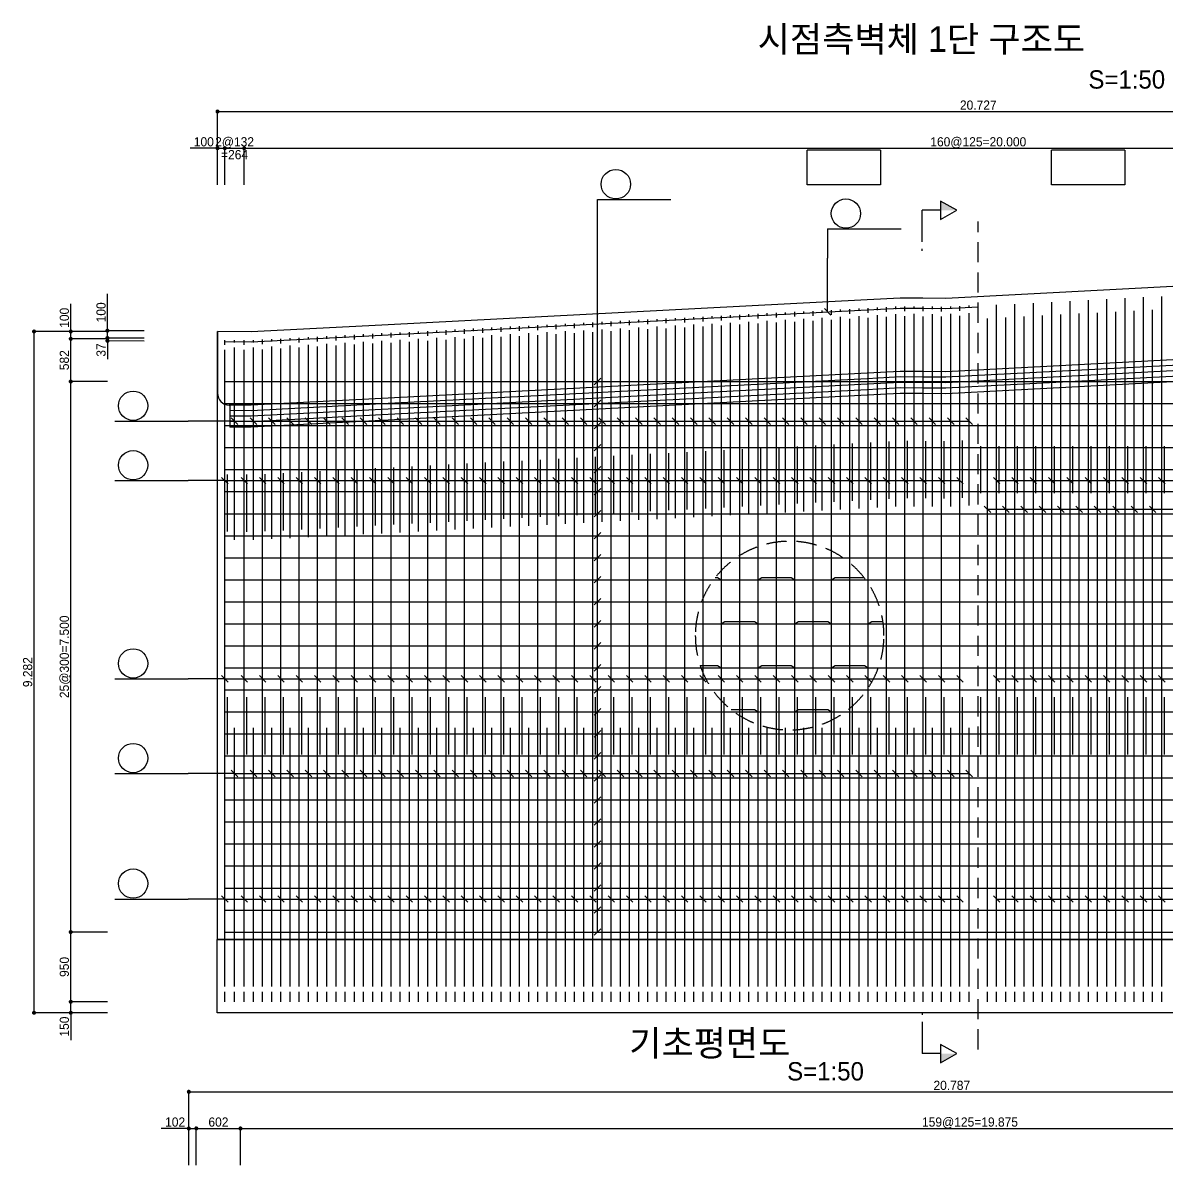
# Model space of a CAD drawing. Extents: x 2629709 to 3675628, y 1179 to 102095.
# Drawn here: x 3149186 to 3164761, y 12327 to 27890 of the extents above; entities that cross this region are included whole.
import ezdxf
from ezdxf.enums import TextEntityAlignment as Align

# ---------------------------------------------------------------- set-up
doc = ezdxf.new("R2010")
doc.units = 0
doc.header["$LTSCALE"] = 550
doc.header["$MEASUREMENT"] = 0
doc.linetypes.add('A-DASHD01', pattern=[0.75, 0.5, -0.25])
doc.linetypes.add('HIDDEN', pattern=[0.375, 0.25, -0.125])
doc.layers.get('0').update_dxf_attribs({"linetype": 'CONTINUOUS'})
for name, color, linetype in [('CS-CNTL', 1, 'A-DASHD01'), ('CS-CONC-MAJR', 4, 'CONTINUOUS'), ('CS-DIML', 1, 'CONTINUOUS'), ('CS-DIMT', 3, 'CONTINUOUS'), ('CS-MISC', 3, 'CONTINUOUS'), ('CS-RBAR-EREC', 6, 'CONTINUOUS'), ('CS-RBAR-MAJR', 6, 'CONTINUOUS'), ('CS-SYMB', 3, 'CONTINUOUS'), ('CS-SYMB-LIN3', 1, 'CONTINUOUS'), ('CS-TEXT', 3, 'CONTINUOUS'), ('CZ-TEX1', 6, 'CONTINUOUS'), ('CZ-TEX2', 3, 'CONTINUOUS')]:
    doc.layers.add(name, color=color, linetype=linetype)
doc.styles.add('A_STANDARD', font='Dotum.ttf')
doc.styles.add('TEXT_TBLT', font='txt_____.ttf', dxfattribs={"height": 0.125})

# ---------------------------------------------------------------- blocks, each defined once
blk = doc.blocks.new('CXLEATK')
at = {"layer": 'CS-MISC'}
blk.add_line((-0.883885, 0.883882), (0.883882, -0.883882), dxfattribs=at)
blk = doc.blocks.new('CSBNUM1')
at = {"layer": 'CS-SYMB-LIN3'}
blk.add_line((0, 0), (20, 0), dxfattribs=at)
blk.add_circle((5, 4.2), 4, dxfattribs=at)
at = {"layer": 'CS-TEXT', "style": 'A_STANDARD', "flags": 1}
blk.add_attdef('RB_NO', text='', height=2.5, dxfattribs=at).set_placement((5, 4.2), align=Align.MIDDLE)
for tag, p in [('RB_DIA', (11.5, 1.5)), ('RB_LEN', (1.739, -3.958874))]:
    blk.add_attdef(tag, p, '', height=2.5, dxfattribs=at)
blk = doc.blocks.new('CSNUM1-KCFIT')
at = {"layer": 'CS-SYMB-LIN3'}
blk.add_line((0, 0), (20, 0), dxfattribs=at)
blk.add_circle((5, 4.2), 4, dxfattribs=at)
at = {"layer": 'CS-TEXT', "style": 'A_STANDARD', "width": 1.529584, "flags": 1}
blk.add_attdef('RB_NO', text='', height=2.5, dxfattribs=at).set_placement((1.604173, 2.917017), (8.341627, 2.917017), align=Align.FIT)
at = {"layer": 'CS-TEXT', "style": 'A_STANDARD', "flags": 1}
for tag, p in [('RB_DIA', (11.5, 1.5)), ('RB_LEN', (1.739, -3.958874))]:
    blk.add_attdef(tag, p, '', height=2.5, dxfattribs=at)
blk = doc.blocks.new('HGPOSMARK')
at = {"layer": 'CS-SYMB-LIN3'}
for p, q in [((-10, 0), (-10, 9.5)), ((10, 9.5), (-10, 9.5)), ((10, 9.5), (10, 0)), ((10, 0), (-10, 0))]:
    blk.add_line(p, q, dxfattribs=at)
at = {"layer": 'CZ-TEX2', "style": 'A_STANDARD', "flags": 1}
blk.add_attdef('DIR', text='', height=4, dxfattribs=at).set_placement((0, 2.515218), align=Align.CENTER)
blk = doc.blocks.new('CXDECDL-H')
at = {"color": 6}
for p, q in [((-11.098049, 4.986941), (-11.098049, 0)), ((-2.483991, 0), (-11.098049, 0)), ((0, 0), (-0.601318, 0))]:
    blk.add_line(p, q, dxfattribs=at)
at = {"color": 3}
blk.add_lwpolyline([(-11.098049, 9.406796), (-13.598049, 4.986941), (-8.598049, 4.986941), (-11.098049, 9.406796)], dxfattribs=at)
at = {"color": 2}
blk.add_solid([(-11.098049, 9.406796), (-11.098049, 9.406796), (-11.098049, 4.986941), (-13.598049, 4.986941)], dxfattribs=at)
at = {"color": 6, "style": 'TEXT_TBLT', "flags": 1}
blk.add_attdef('SMKV', text='', height=2.5, rotation=90, dxfattribs=at).set_placement((-11.04837, 14.211395), align=Align.MIDDLE)
blk.add_attdef('SMKH', text='', height=2.5, rotation=180, dxfattribs=at).set_placement((-11.115478, 14.853699), align=Align.CENTER)
blk = doc.blocks.new('CXDECDR-H')
at = {"color": 6}
for p, q in [((11.098049, 4.986941), (11.098049, 0)), ((0, 0), (0.601318, 0)), ((2.483991, 0), (11.098049, 0))]:
    blk.add_line(p, q, dxfattribs=at)
at = {"color": 3}
blk.add_lwpolyline([(11.098049, 9.406796), (8.598049, 4.986941), (13.598049, 4.986941), (11.098049, 9.406796)], dxfattribs=at)
at = {"color": 2}
blk.add_solid([(11.098049, 9.406796), (11.098049, 9.406796), (11.098049, 4.986941), (13.598049, 4.986941)], dxfattribs=at)
at = {"color": 6, "style": 'TEXT_TBLT', "flags": 1}
blk.add_attdef('SMKV', text='', height=2.5, rotation=90, dxfattribs=at).set_placement((11.08062, 14.211395), align=Align.MIDDLE)
blk.add_attdef('SMKH', text='', height=2.5, rotation=180, dxfattribs=at).set_placement((11.08062, 14.853699), align=Align.CENTER)
blk = doc.blocks.new('CXDIMDT2')
at = {"layer": 'CS-MISC', "const_width": 0.5}
blk.add_lwpolyline([(0.25, 0, 1), (-0.25, 0, 1)], format="xyb", close=True, dxfattribs=at)

msp = doc.modelspace()

# ---------------------------------------------------------------- linework, layer by layer
at = {"layer": 'CS-CNTL', "linetype": 'A-DASHD01'}
msp.add_line((3162201, 13903), (3162201, 25182), dxfattribs=at)
at = {"layer": 'CS-CNTL'}
for start, end in [(0, 180), (180, 0)]:
    msp.add_arc((3159632, 19542), 1285, start, end, dxfattribs=at)
at = {"layer": 'CS-CONC-MAJR'}
for p, q in [((3170587, 24601), (3161758, 24136)), ((3160686, 24117), (3154077, 23773)), ((3161138, 24141), (3160686, 24117)), ((3161448, 24138), (3161138, 24141)), ((3161758, 24136), (3161448, 24138)), ((3151838, 15403), (3151838, 23685)), ((3152296, 23681), (3151838, 23685)), ((3151838, 23685), (3151838, 22843)), ((3154077, 23773), (3152296, 23681)), ((3170587, 23601), (3161758, 23136)), ((3170587, 23526), (3161758, 23061)), ((3170587, 23451), (3161758, 22986)), ((3170587, 23376), (3161758, 22911)), ((3170587, 23301), (3161758, 22836)), ((3160686, 23117), (3154077, 22773)), ((3161138, 23141), (3160686, 23117)), ((3161138, 23066), (3160686, 23042)), ((3161448, 23138), (3161138, 23141)), ((3161448, 23063), (3161138, 23066)), ((3161758, 23136), (3161448, 23138)), ((3161758, 23061), (3161448, 23063)), ((3160686, 23042), (3154077, 22698)), ((3160686, 22967), (3154077, 22623)), ((3161138, 22991), (3160686, 22967)), ((3161138, 22916), (3160686, 22892)), ((3161448, 22988), (3161138, 22991)), ((3161448, 22913), (3161138, 22916)), ((3161758, 22986), (3161448, 22988)), ((3161758, 22911), (3161448, 22913)), ((3154077, 22773), (3152296, 22681)), ((3160686, 22892), (3154077, 22548)), ((3160686, 22817), (3154077, 22473)), ((3161138, 22841), (3160686, 22817)), ((3161448, 22838), (3161138, 22841)), ((3161758, 22836), (3161448, 22838)), ((3152296, 22681), (3151997, 22683)), ((3152006, 22683), (3152006, 22383)), ((3152296, 22606), (3152006, 22608)), ((3154077, 22698), (3152296, 22606)), ((3154077, 22623), (3152296, 22531)), ((3152296, 22531), (3152006, 22533)), ((3152296, 22456), (3152006, 22458)), ((3154077, 22548), (3152296, 22456)), ((3154077, 22473), (3152296, 22381)), ((3152296, 22381), (3152006, 22383)), ((3151833, 14403), (3151833, 15403)), ((3151833, 15403), (3172574, 15403)), ((3162202, 15403), (3151838, 15403)), ((3172565, 15403), (3162202, 15403)), ((3172574, 14403), (3151833, 14403))]:
    msp.add_line(p, q, dxfattribs=at)
msp.add_arc((3151998, 22843), 160, 180, 269.5773, dxfattribs=at)
at = {"layer": 'CS-DIML'}
for p, q in [((3151838, 26182), (3151838, 26707)), ((3151838, 26182), (3151838, 26707)), ((3151838, 26682), (3172565, 26682)), ((3151838, 26682), (3172565, 26682)), ((3151838, 26182), (3151463, 26182)), ((3151838, 26182), (3151463, 26182)), ((3151838, 25682), (3151838, 26207)), ((3151838, 25682), (3151838, 26207)), ((3151838, 26182), (3151938, 26182)), ((3151838, 26182), (3151938, 26182)), ((3151938, 25682), (3151938, 26207)), ((3151938, 25682), (3151938, 26207)), ((3151938, 26182), (3152202, 26182)), ((3151938, 26182), (3152202, 26182)), ((3152202, 25682), (3152202, 26207)), ((3152202, 25682), (3152202, 26207)), ((3152202, 26182), (3172202, 26182)), ((3152202, 26182), (3172202, 26182)), ((3157014, 23003), (3157014, 25482)), ((3160149, 25082), (3160149, 24682)), ((3160149, 23952), (3160149, 24682)), ((3150338, 23696), (3150338, 24196)), ((3149838, 23685), (3149838, 24060)), ((3149838, 23685), (3149313, 23685)), ((3149338, 14403), (3149338, 23685)), ((3150338, 23685), (3149813, 23685)), ((3149838, 23585), (3149838, 23685)), ((3150838, 23692), (3150313, 23696)), ((3150338, 23596), (3150338, 23696)), ((3150338, 23585), (3149813, 23585)), ((3149838, 23003), (3149838, 23585)), ((3150838, 23592), (3150313, 23596)), ((3150838, 23555), (3150313, 23559)), ((3150338, 23558), (3150338, 23596)), ((3150338, 23558), (3150338, 23308)), ((3150338, 23003), (3149813, 23003)), ((3149838, 15503), (3149838, 23003)), ((3157014, 15503), (3157014, 23003)), ((3152070, 22463), (3151438, 22463)), ((3152070, 22463), (3162077, 22463)), ((3151938, 21653), (3151438, 21653)), ((3151938, 21653), (3161952, 21653)), ((3162452, 21653), (3172465, 21653)), ((3162327, 21263), (3172334, 21263)), ((3151938, 18953), (3151438, 18953)), ((3151938, 18953), (3161952, 18953)), ((3162452, 18953), (3172465, 18953)), ((3152070, 17663), (3151438, 17663)), ((3152070, 17663), (3162077, 17663)), ((3151938, 15953), (3151438, 15953)), ((3151938, 15953), (3161952, 15953)), ((3162452, 15953), (3172465, 15953)), ((3150338, 15503), (3149813, 15503)), ((3149838, 14553), (3149838, 15503)), ((3150338, 14553), (3149813, 14553)), ((3149838, 14403), (3149838, 14553)), ((3149838, 14403), (3149313, 14403)), ((3150338, 14403), (3149813, 14403)), ((3149838, 14403), (3149838, 14028)), ((3151447, 12827), (3151447, 13352)), ((3151447, 13327), (3172234, 13327)), ((3151447, 12827), (3151072, 12827)), ((3151447, 12327), (3151447, 12852)), ((3151447, 12827), (3151549, 12827)), ((3151549, 12327), (3151549, 12852)), ((3151549, 12827), (3152151, 12827)), ((3152151, 12327), (3152151, 12852)), ((3152151, 12827), (3172026, 12827))]:
    msp.add_line(p, q, dxfattribs=at)
at = {"layer": 'CS-RBAR-EREC'}
for p, q in [((3159738, 21340), (3159738, 22120)), ((3159988, 21353), (3159988, 22133)), ((3160238, 21366), (3160238, 22146)), ((3160488, 21379), (3160488, 22159)), ((3160738, 21392), (3160738, 22172)), ((3160988, 21405), (3160988, 22185)), ((3161238, 21414), (3161238, 22194)), ((3161488, 21413), (3161488, 22193)), ((3161738, 21411), (3161738, 22191)), ((3161988, 21421), (3161988, 22201)), ((3162238, 21483), (3162238, 22123)), ((3162488, 21483), (3162488, 22123)), ((3162738, 21483), (3162738, 22123)), ((3162988, 21483), (3162988, 22123)), ((3163238, 21483), (3163238, 22123)), ((3163488, 21483), (3163488, 22123)), ((3163738, 21483), (3163738, 22123)), ((3163988, 21483), (3163988, 22123)), ((3164238, 21483), (3164238, 22123)), ((3164488, 21483), (3164488, 22123)), ((3164738, 21483), (3164738, 22123)), ((3156738, 21184), (3156738, 21964)), ((3156988, 21197), (3156988, 21977)), ((3157238, 21210), (3157238, 21990)), ((3157488, 21223), (3157488, 22003)), ((3157738, 21236), (3157738, 22016)), ((3157988, 21249), (3157988, 22029)), ((3158238, 21262), (3158238, 22042)), ((3158488, 21275), (3158488, 22055)), ((3158738, 21288), (3158738, 22068)), ((3158988, 21301), (3158988, 22081)), ((3159238, 21314), (3159238, 22094)), ((3159488, 21327), (3159488, 22107)), ((3153738, 21028), (3153738, 21808)), ((3153988, 21041), (3153988, 21821)), ((3154238, 21054), (3154238, 21834)), ((3154488, 21067), (3154488, 21847)), ((3154738, 21080), (3154738, 21860)), ((3154988, 21093), (3154988, 21873)), ((3155238, 21106), (3155238, 21886)), ((3155488, 21119), (3155488, 21899)), ((3155738, 21132), (3155738, 21912)), ((3155988, 21145), (3155988, 21925)), ((3156238, 21158), (3156238, 21938)), ((3156488, 21171), (3156488, 21951)), ((3151974, 20958), (3151974, 21738)), ((3152238, 20956), (3152238, 21736)), ((3152488, 20963), (3152488, 21743)), ((3152738, 20976), (3152738, 21756)), ((3152988, 20989), (3152988, 21769)), ((3153238, 21002), (3153238, 21782)), ((3153488, 21015), (3153488, 21795)), ((3151974, 17923), (3151974, 18703)), ((3152238, 17923), (3152238, 18703)), ((3152488, 17923), (3152488, 18703)), ((3152738, 17923), (3152738, 18703)), ((3152988, 17923), (3152988, 18703)), ((3153238, 17923), (3153238, 18703)), ((3153488, 17923), (3153488, 18703)), ((3153738, 17923), (3153738, 18703)), ((3153988, 17923), (3153988, 18703)), ((3154238, 17923), (3154238, 18703)), ((3154488, 17923), (3154488, 18703)), ((3154738, 17923), (3154738, 18703)), ((3154988, 17923), (3154988, 18703)), ((3155238, 17923), (3155238, 18703)), ((3155488, 17923), (3155488, 18703)), ((3155738, 17923), (3155738, 18703)), ((3155988, 17923), (3155988, 18703)), ((3156238, 17923), (3156238, 18703)), ((3156488, 17923), (3156488, 18703)), ((3156738, 17923), (3156738, 18703)), ((3156988, 17923), (3156988, 18703)), ((3157238, 17923), (3157238, 18703)), ((3157488, 17923), (3157488, 18703)), ((3157738, 17923), (3157738, 18703)), ((3157988, 17923), (3157988, 18703)), ((3158238, 17923), (3158238, 18703)), ((3158488, 17923), (3158488, 18703)), ((3158738, 17923), (3158738, 18703)), ((3158988, 17923), (3158988, 18703)), ((3159238, 17923), (3159238, 18703)), ((3159488, 17923), (3159488, 18703)), ((3159738, 17923), (3159738, 18703)), ((3159988, 17923), (3159988, 18703)), ((3160238, 17923), (3160238, 18703)), ((3160488, 17923), (3160488, 18703)), ((3160738, 17923), (3160738, 18703)), ((3160988, 17923), (3160988, 18703)), ((3161238, 17923), (3161238, 18703)), ((3161488, 17923), (3161488, 18703)), ((3161738, 17923), (3161738, 18703)), ((3161988, 17923), (3161988, 18703)), ((3162238, 17923), (3162238, 18703)), ((3162488, 17923), (3162488, 18703)), ((3162738, 17923), (3162738, 18703)), ((3162988, 17923), (3162988, 18703)), ((3163238, 17923), (3163238, 18703)), ((3163488, 17923), (3163488, 18703)), ((3163738, 17923), (3163738, 18703)), ((3163988, 17923), (3163988, 18703)), ((3164238, 17923), (3164238, 18703)), ((3164488, 17923), (3164488, 18703)), ((3164738, 17923), (3164738, 18703))]:
    msp.add_line(p, q, dxfattribs=at)
at = {"layer": 'CS-RBAR-EREC', "linetype": 'Continuous'}
for p, q in [((3158619, 20333), (3158651, 20333)), ((3158651, 20333), (3158701, 20303)), ((3159201, 20303), (3159251, 20333)), ((3159251, 20333), (3159651, 20333)), ((3159651, 20333), (3159701, 20303)), ((3160201, 20303), (3160251, 20333)), ((3160251, 20333), (3160645, 20333)), ((3158701, 19703), (3158751, 19733)), ((3158751, 19733), (3159151, 19733)), ((3159151, 19733), (3159201, 19703)), ((3159701, 19703), (3159751, 19733)), ((3159751, 19733), (3160151, 19733)), ((3160151, 19733), (3160201, 19703)), ((3160701, 19703), (3160751, 19733)), ((3160751, 19733), (3160902, 19733)), ((3158414, 19133), (3158651, 19133)), ((3158651, 19133), (3158701, 19103)), ((3159201, 19103), (3159251, 19133)), ((3159251, 19133), (3159651, 19133)), ((3159651, 19133), (3159701, 19103)), ((3160201, 19103), (3160251, 19133)), ((3160251, 19133), (3160651, 19133)), ((3160651, 19133), (3160701, 19103)), ((3158837, 18533), (3159151, 18533)), ((3159151, 18533), (3159201, 18503)), ((3159701, 18503), (3159751, 18533)), ((3159751, 18533), (3160151, 18533)), ((3160151, 18533), (3160201, 18503))]:
    msp.add_line(p, q, dxfattribs=at)
at = {"layer": 'CS-RBAR-MAJR'}
for p, q in [((3164452, 21483), (3164452, 24151)), ((3164702, 21483), (3164702, 24164)), ((3160686, 23980), (3161138, 24003)), ((3161138, 24003), (3161448, 24001)), ((3161448, 24001), (3161758, 23999)), ((3161758, 23999), (3162202, 24023)), ((3162452, 21483), (3162452, 24046)), ((3162702, 21483), (3162702, 24059)), ((3162952, 21483), (3162952, 24072)), ((3163202, 21483), (3163202, 24085)), ((3163452, 21483), (3163452, 24098)), ((3163702, 21483), (3163702, 24112)), ((3163952, 21483), (3163952, 24125)), ((3164202, 21483), (3164202, 24138)), ((3154077, 23636), (3160686, 23980)), ((3162327, 14793), (3162327, 23862)), ((3162577, 14793), (3162577, 23876)), ((3162827, 14793), (3162827, 23889)), ((3163077, 14793), (3163077, 23902)), ((3163327, 14793), (3163327, 23915)), ((3163577, 14793), (3163577, 23928)), ((3163827, 14793), (3163827, 23941)), ((3164077, 14793), (3164077, 23954)), ((3164327, 14793), (3164327, 23968)), ((3164577, 14793), (3164577, 23981)), ((3159077, 21195), (3159077, 23680)), ((3159327, 21208), (3159327, 23693)), ((3159577, 21221), (3159577, 23706)), ((3159702, 21340), (3159702, 23681)), ((3159827, 21234), (3159827, 23719)), ((3159952, 21353), (3159952, 23694)), ((3160077, 21247), (3160077, 23732)), ((3160202, 21366), (3160202, 23707)), ((3160327, 21260), (3160327, 23745)), ((3160452, 21379), (3160452, 23720)), ((3160577, 21273), (3160577, 23758)), ((3160702, 21392), (3160702, 23733)), ((3160827, 21286), (3160827, 23771)), ((3160952, 21405), (3160952, 23746)), ((3161077, 21299), (3161077, 23784)), ((3161202, 21414), (3161202, 23755)), ((3161327, 21301), (3161327, 23786)), ((3161452, 21413), (3161452, 23754)), ((3161577, 21300), (3161577, 23784)), ((3161702, 21411), (3161702, 23752)), ((3161827, 21302), (3161827, 23786)), ((3161952, 21421), (3161952, 23762)), ((3162077, 21315), (3162077, 23799)), ((3151940, 23547), (3152296, 23544)), ((3152296, 23544), (3154077, 23636)), ((3156077, 21039), (3156077, 23524)), ((3156327, 21052), (3156327, 23537)), ((3156577, 21065), (3156577, 23550)), ((3156702, 21184), (3156702, 23525)), ((3156827, 21078), (3156827, 23563)), ((3156952, 21197), (3156952, 23538)), ((3157077, 21091), (3157077, 23576)), ((3157202, 21210), (3157202, 23551)), ((3157327, 21104), (3157327, 23589)), ((3157452, 21223), (3157452, 23564)), ((3157577, 21117), (3157577, 23602)), ((3157702, 21236), (3157702, 23577)), ((3157827, 21130), (3157827, 23615)), ((3157952, 21249), (3157952, 23590)), ((3158077, 21143), (3158077, 23628)), ((3158202, 21262), (3158202, 23603)), ((3158327, 21156), (3158327, 23641)), ((3158452, 21275), (3158452, 23616)), ((3158577, 21169), (3158577, 23654)), ((3158702, 21288), (3158702, 23629)), ((3158827, 21182), (3158827, 23667)), ((3158952, 21301), (3158952, 23642)), ((3159202, 21314), (3159202, 23655)), ((3159452, 21327), (3159452, 23668)), ((3153077, 20884), (3153077, 23368)), ((3153327, 20897), (3153327, 23381)), ((3153577, 20909), (3153577, 23394)), ((3153702, 21028), (3153702, 23369)), ((3153827, 20922), (3153827, 23407)), ((3153952, 21041), (3153952, 23382)), ((3154077, 20935), (3154077, 23420)), ((3154202, 21054), (3154202, 23395)), ((3154327, 20948), (3154327, 23433)), ((3154452, 21067), (3154452, 23408)), ((3154577, 20961), (3154577, 23446)), ((3154702, 21080), (3154702, 23421)), ((3154827, 20974), (3154827, 23459)), ((3154952, 21093), (3154952, 23434)), ((3155077, 20987), (3155077, 23472)), ((3155202, 21106), (3155202, 23447)), ((3155327, 21000), (3155327, 23485)), ((3155452, 21119), (3155452, 23460)), ((3155577, 21013), (3155577, 23498)), ((3155702, 21132), (3155702, 23473)), ((3155827, 21026), (3155827, 23511)), ((3155952, 21145), (3155952, 23486)), ((3156202, 21158), (3156202, 23499)), ((3156452, 21171), (3156452, 23512)), ((3151938, 20958), (3151938, 23299)), ((3152070, 20845), (3152070, 23329)), ((3152202, 20956), (3152202, 23297)), ((3152327, 20845), (3152327, 23329)), ((3152452, 20963), (3152452, 23304)), ((3152577, 20858), (3152577, 23342)), ((3152702, 20976), (3152702, 23317)), ((3152827, 20871), (3152827, 23355)), ((3152952, 20989), (3152952, 23330)), ((3153202, 21002), (3153202, 23343)), ((3153452, 21015), (3153452, 23356)), ((3151940, 23003), (3162202, 23003)), ((3162202, 23003), (3172464, 23003)), ((3151940, 22703), (3162202, 22703)), ((3162202, 22703), (3172464, 22703)), ((3151940, 22403), (3162202, 22403)), ((3162202, 22403), (3172464, 22403)), ((3159702, 17923), (3159702, 22120)), ((3159952, 17923), (3159952, 22133)), ((3160202, 17923), (3160202, 22146)), ((3160452, 17923), (3160452, 22159)), ((3160702, 17923), (3160702, 22172)), ((3160952, 17923), (3160952, 22185)), ((3161202, 17923), (3161202, 22194)), ((3161452, 17923), (3161452, 22193)), ((3161702, 17923), (3161702, 22191)), ((3161952, 17923), (3161952, 22201)), ((3162452, 17923), (3162452, 22123)), ((3162702, 17923), (3162702, 22123)), ((3162952, 17923), (3162952, 22123)), ((3163202, 17923), (3163202, 22123)), ((3163452, 17923), (3163452, 22123)), ((3163702, 17923), (3163702, 22123)), ((3163952, 17923), (3163952, 22123)), ((3164202, 17923), (3164202, 22123)), ((3164452, 17923), (3164452, 22123)), ((3164702, 17923), (3164702, 22123)), ((3151940, 22103), (3162202, 22103)), ((3156702, 17923), (3156702, 21964)), ((3156952, 17923), (3156952, 21977)), ((3157202, 17923), (3157202, 21990)), ((3157452, 17923), (3157452, 22003)), ((3157702, 17923), (3157702, 22016)), ((3157952, 17923), (3157952, 22029)), ((3158202, 17923), (3158202, 22042)), ((3158452, 17923), (3158452, 22055)), ((3158702, 17923), (3158702, 22068)), ((3158952, 17923), (3158952, 22081)), ((3159202, 17923), (3159202, 22094)), ((3159452, 17923), (3159452, 22107)), ((3162202, 22103), (3172464, 22103)), ((3153702, 17923), (3153702, 21808)), ((3153952, 17923), (3153952, 21821)), ((3154202, 17923), (3154202, 21834)), ((3154452, 17923), (3154452, 21847)), ((3154702, 17923), (3154702, 21860)), ((3154952, 17923), (3154952, 21873)), ((3155202, 17923), (3155202, 21886)), ((3155452, 17923), (3155452, 21899)), ((3155702, 17923), (3155702, 21912)), ((3155952, 17923), (3155952, 21925)), ((3156202, 17923), (3156202, 21938)), ((3156452, 17923), (3156452, 21951)), ((3151938, 17923), (3151938, 21738)), ((3151940, 21803), (3162202, 21803)), ((3152202, 17923), (3152202, 21736)), ((3152452, 17923), (3152452, 21743)), ((3152702, 17923), (3152702, 21756)), ((3152952, 17923), (3152952, 21769)), ((3153202, 17923), (3153202, 21782)), ((3153452, 17923), (3153452, 21795)), ((3162202, 21803), (3172464, 21803)), ((3151940, 21503), (3162202, 21503)), ((3162202, 21503), (3172464, 21503)), ((3151940, 21203), (3162202, 21203)), ((3162202, 21203), (3172464, 21203)), ((3151940, 20903), (3162202, 20903)), ((3162202, 20903), (3172464, 20903)), ((3151940, 20603), (3162202, 20603)), ((3162202, 20603), (3172464, 20603)), ((3151940, 20303), (3162202, 20303)), ((3162202, 20303), (3172464, 20303)), ((3151940, 20003), (3162202, 20003)), ((3162202, 20003), (3172464, 20003)), ((3151940, 19703), (3162202, 19703)), ((3162202, 19703), (3172464, 19703)), ((3151940, 19403), (3162202, 19403)), ((3162202, 19403), (3172464, 19403)), ((3151940, 19103), (3162202, 19103)), ((3162202, 19103), (3172464, 19103)), ((3151938, 14823), (3151938, 18703)), ((3151940, 18803), (3162202, 18803)), ((3152202, 14823), (3152202, 18703)), ((3152452, 14823), (3152452, 18703)), ((3152702, 14823), (3152702, 18703)), ((3152952, 14823), (3152952, 18703)), ((3153202, 14823), (3153202, 18703)), ((3153452, 14823), (3153452, 18703)), ((3153702, 14823), (3153702, 18703)), ((3153952, 14823), (3153952, 18703)), ((3154202, 14823), (3154202, 18703)), ((3154452, 14823), (3154452, 18703)), ((3154702, 14823), (3154702, 18703)), ((3154952, 14823), (3154952, 18703)), ((3155202, 14823), (3155202, 18703)), ((3155452, 14823), (3155452, 18703)), ((3155702, 14823), (3155702, 18703)), ((3155952, 14823), (3155952, 18703)), ((3156202, 14823), (3156202, 18703)), ((3156452, 14823), (3156452, 18703)), ((3156702, 14823), (3156702, 18703)), ((3156952, 14823), (3156952, 18703)), ((3157202, 14823), (3157202, 18703)), ((3157452, 14823), (3157452, 18703)), ((3157702, 14823), (3157702, 18703)), ((3157952, 14823), (3157952, 18703)), ((3158202, 14823), (3158202, 18703)), ((3158452, 14823), (3158452, 18703)), ((3158702, 14823), (3158702, 18703)), ((3158952, 14823), (3158952, 18703)), ((3159202, 14823), (3159202, 18703)), ((3159452, 14823), (3159452, 18703)), ((3159702, 14823), (3159702, 18703)), ((3159952, 14823), (3159952, 18703)), ((3160202, 14823), (3160202, 18703)), ((3160452, 14823), (3160452, 18703)), ((3160702, 14823), (3160702, 18703)), ((3160952, 14823), (3160952, 18703)), ((3161202, 14823), (3161202, 18703)), ((3161452, 14823), (3161452, 18703)), ((3161702, 14823), (3161702, 18703)), ((3161952, 14823), (3161952, 18703)), ((3162202, 18803), (3172464, 18803)), ((3162452, 14823), (3162452, 18703)), ((3162702, 14823), (3162702, 18703)), ((3162952, 14823), (3162952, 18703)), ((3163202, 14823), (3163202, 18703)), ((3163452, 14823), (3163452, 18703)), ((3163702, 14823), (3163702, 18703)), ((3163952, 14823), (3163952, 18703)), ((3164202, 14823), (3164202, 18703)), ((3164452, 14823), (3164452, 18703)), ((3164702, 14823), (3164702, 18703)), ((3151940, 18503), (3162202, 18503)), ((3162202, 18503), (3172464, 18503)), ((3152070, 14793), (3152070, 18287)), ((3152327, 14793), (3152327, 18287)), ((3152577, 14793), (3152577, 18287)), ((3152827, 14793), (3152827, 18287)), ((3153077, 14793), (3153077, 18287)), ((3153327, 14793), (3153327, 18287)), ((3153577, 14793), (3153577, 18287)), ((3153827, 14793), (3153827, 18287)), ((3154077, 14793), (3154077, 18287)), ((3154327, 14793), (3154327, 18287)), ((3154577, 14793), (3154577, 18287)), ((3154827, 14793), (3154827, 18287)), ((3155077, 14793), (3155077, 18287)), ((3155327, 14793), (3155327, 18287)), ((3155577, 14793), (3155577, 18287)), ((3155827, 14793), (3155827, 18287)), ((3156077, 14793), (3156077, 18287)), ((3156327, 14793), (3156327, 18287)), ((3156577, 14793), (3156577, 18287)), ((3156827, 14793), (3156827, 18287)), ((3157077, 14793), (3157077, 18287)), ((3157327, 14793), (3157327, 18287)), ((3157577, 14793), (3157577, 18287)), ((3157827, 14793), (3157827, 18287)), ((3158077, 14793), (3158077, 18287)), ((3158327, 14793), (3158327, 18287)), ((3158577, 14793), (3158577, 18287)), ((3158827, 14793), (3158827, 18287)), ((3159077, 14793), (3159077, 18287)), ((3159327, 14793), (3159327, 18287)), ((3159577, 14793), (3159577, 18287)), ((3159827, 14793), (3159827, 18287)), ((3160077, 14793), (3160077, 18287)), ((3160327, 14793), (3160327, 18287)), ((3160577, 14793), (3160577, 18287)), ((3160827, 14793), (3160827, 18287)), ((3161077, 14793), (3161077, 18287)), ((3161327, 14793), (3161327, 18287)), ((3161577, 14793), (3161577, 18287)), ((3161827, 14793), (3161827, 18287)), ((3162077, 14793), (3162077, 18287)), ((3151940, 18203), (3162202, 18203)), ((3162202, 18203), (3172464, 18203)), ((3151940, 17903), (3162202, 17903)), ((3162202, 17903), (3172464, 17903)), ((3151940, 17603), (3162202, 17603)), ((3162202, 17603), (3172464, 17603)), ((3151940, 17303), (3162202, 17303)), ((3162202, 17303), (3172464, 17303)), ((3151940, 17003), (3162202, 17003)), ((3162202, 17003), (3172464, 17003)), ((3151940, 16703), (3162202, 16703)), ((3162202, 16703), (3172464, 16703)), ((3151940, 16403), (3162202, 16403)), ((3162202, 16403), (3172464, 16403)), ((3151940, 16103), (3162202, 16103)), ((3162202, 16103), (3172464, 16103)), ((3151940, 15803), (3162202, 15803)), ((3162202, 15803), (3172464, 15803)), ((3151940, 15503), (3162202, 15503)), ((3162202, 15503), (3172464, 15503))]:
    msp.add_line(p, q, dxfattribs=at)
at = {"layer": 'CS-RBAR-MAJR', "linetype": 'HIDDEN'}
for p, q in [((3160452, 23720), (3160452, 23990)), ((3160577, 23758), (3160577, 23998)), ((3160702, 23733), (3160702, 24003)), ((3160827, 23771), (3160827, 24011)), ((3160952, 23746), (3160952, 24016)), ((3161077, 23784), (3161077, 24024)), ((3161202, 23755), (3161202, 24025)), ((3161327, 23786), (3161327, 24026)), ((3161452, 23754), (3161452, 24024)), ((3161577, 23784), (3161577, 24024)), ((3161702, 23752), (3161702, 24022)), ((3161827, 23786), (3161827, 24026)), ((3161952, 23762), (3161952, 24032)), ((3162077, 23799), (3162077, 24039)), ((3157452, 23564), (3157452, 23834)), ((3157577, 23602), (3157577, 23842)), ((3157702, 23577), (3157702, 23847)), ((3157827, 23615), (3157827, 23855)), ((3157952, 23590), (3157952, 23860)), ((3158077, 23628), (3158077, 23868)), ((3158202, 23603), (3158202, 23873)), ((3158327, 23641), (3158327, 23881)), ((3158452, 23616), (3158452, 23886)), ((3158577, 23654), (3158577, 23894)), ((3158702, 23629), (3158702, 23899)), ((3158827, 23667), (3158827, 23907)), ((3158952, 23642), (3158952, 23912)), ((3159077, 23680), (3159077, 23920)), ((3159202, 23655), (3159202, 23925)), ((3159327, 23693), (3159327, 23933)), ((3159452, 23668), (3159452, 23938)), ((3159577, 23706), (3159577, 23946)), ((3159702, 23681), (3159702, 23951)), ((3159827, 23719), (3159827, 23959)), ((3159952, 23694), (3159952, 23964)), ((3160077, 23732), (3160077, 23972)), ((3160202, 23707), (3160202, 23977)), ((3160327, 23745), (3160327, 23985)), ((3154452, 23408), (3154452, 23678)), ((3154577, 23446), (3154577, 23686)), ((3154702, 23421), (3154702, 23691)), ((3154827, 23459), (3154827, 23699)), ((3154952, 23434), (3154952, 23704)), ((3155077, 23472), (3155077, 23712)), ((3155202, 23447), (3155202, 23717)), ((3155327, 23485), (3155327, 23725)), ((3155452, 23460), (3155452, 23730)), ((3155577, 23498), (3155577, 23738)), ((3155702, 23473), (3155702, 23743)), ((3155827, 23511), (3155827, 23751)), ((3155952, 23486), (3155952, 23756)), ((3156077, 23524), (3156077, 23764)), ((3156202, 23499), (3156202, 23769)), ((3156327, 23537), (3156327, 23777)), ((3156452, 23512), (3156452, 23782)), ((3156577, 23550), (3156577, 23790)), ((3156702, 23525), (3156702, 23795)), ((3156827, 23563), (3156827, 23803)), ((3156952, 23538), (3156952, 23808)), ((3157077, 23576), (3157077, 23816)), ((3157202, 23551), (3157202, 23821)), ((3157327, 23589), (3157327, 23829)), ((3151938, 23299), (3151938, 23569)), ((3152070, 23329), (3152070, 23569)), ((3152202, 23297), (3152202, 23567)), ((3152327, 23329), (3152327, 23569)), ((3152452, 23304), (3152452, 23574)), ((3152577, 23342), (3152577, 23582)), ((3152702, 23317), (3152702, 23587)), ((3152827, 23355), (3152827, 23595)), ((3152952, 23330), (3152952, 23600)), ((3153077, 23368), (3153077, 23608)), ((3153202, 23343), (3153202, 23613)), ((3153327, 23381), (3153327, 23621)), ((3153452, 23356), (3153452, 23626)), ((3153577, 23394), (3153577, 23634)), ((3153702, 23369), (3153702, 23639)), ((3153827, 23407), (3153827, 23647)), ((3153952, 23382), (3153952, 23652)), ((3154077, 23420), (3154077, 23660)), ((3154202, 23395), (3154202, 23665)), ((3154327, 23433), (3154327, 23673)), ((3151938, 14553), (3151938, 14823)), ((3152202, 14553), (3152202, 14823)), ((3152452, 14553), (3152452, 14823)), ((3152702, 14553), (3152702, 14823)), ((3152952, 14553), (3152952, 14823)), ((3153202, 14553), (3153202, 14823)), ((3153452, 14553), (3153452, 14823)), ((3153702, 14553), (3153702, 14823)), ((3153952, 14553), (3153952, 14823)), ((3154202, 14553), (3154202, 14823)), ((3154452, 14553), (3154452, 14823)), ((3154702, 14553), (3154702, 14823)), ((3154952, 14553), (3154952, 14823)), ((3155202, 14553), (3155202, 14823)), ((3155452, 14553), (3155452, 14823)), ((3155702, 14553), (3155702, 14823)), ((3155952, 14553), (3155952, 14823)), ((3156202, 14553), (3156202, 14823)), ((3156452, 14553), (3156452, 14823)), ((3156702, 14553), (3156702, 14823)), ((3156952, 14553), (3156952, 14823)), ((3157202, 14553), (3157202, 14823)), ((3157452, 14553), (3157452, 14823)), ((3157702, 14553), (3157702, 14823)), ((3157952, 14553), (3157952, 14823)), ((3158202, 14553), (3158202, 14823)), ((3158452, 14553), (3158452, 14823)), ((3158702, 14553), (3158702, 14823)), ((3158952, 14553), (3158952, 14823)), ((3159202, 14553), (3159202, 14823)), ((3159452, 14553), (3159452, 14823)), ((3159702, 14553), (3159702, 14823)), ((3159952, 14553), (3159952, 14823)), ((3160202, 14553), (3160202, 14823)), ((3160452, 14553), (3160452, 14823)), ((3160702, 14553), (3160702, 14823)), ((3160952, 14553), (3160952, 14823)), ((3161202, 14553), (3161202, 14823)), ((3161452, 14553), (3161452, 14823)), ((3161702, 14553), (3161702, 14823)), ((3161952, 14553), (3161952, 14823)), ((3162452, 14553), (3162452, 14823)), ((3162702, 14553), (3162702, 14823)), ((3162952, 14553), (3162952, 14823)), ((3163202, 14553), (3163202, 14823)), ((3163452, 14553), (3163452, 14823)), ((3163702, 14553), (3163702, 14823)), ((3163952, 14553), (3163952, 14823)), ((3164202, 14553), (3164202, 14823)), ((3164452, 14553), (3164452, 14823)), ((3164702, 14553), (3164702, 14823)), ((3152070, 14553), (3152070, 14793)), ((3152327, 14553), (3152327, 14793)), ((3152577, 14553), (3152577, 14793)), ((3152827, 14553), (3152827, 14793)), ((3153077, 14553), (3153077, 14793)), ((3153327, 14553), (3153327, 14793)), ((3153577, 14553), (3153577, 14793)), ((3153827, 14553), (3153827, 14793)), ((3154077, 14553), (3154077, 14793)), ((3154327, 14553), (3154327, 14793)), ((3154577, 14553), (3154577, 14793)), ((3154827, 14553), (3154827, 14793)), ((3155077, 14553), (3155077, 14793)), ((3155327, 14553), (3155327, 14793)), ((3155577, 14553), (3155577, 14793)), ((3155827, 14553), (3155827, 14793)), ((3156077, 14553), (3156077, 14793)), ((3156327, 14553), (3156327, 14793)), ((3156577, 14553), (3156577, 14793)), ((3156827, 14553), (3156827, 14793)), ((3157077, 14553), (3157077, 14793)), ((3157327, 14553), (3157327, 14793)), ((3157577, 14553), (3157577, 14793)), ((3157827, 14553), (3157827, 14793)), ((3158077, 14553), (3158077, 14793)), ((3158327, 14553), (3158327, 14793)), ((3158577, 14553), (3158577, 14793)), ((3158827, 14553), (3158827, 14793)), ((3159077, 14553), (3159077, 14793)), ((3159327, 14553), (3159327, 14793)), ((3159577, 14553), (3159577, 14793)), ((3159827, 14553), (3159827, 14793)), ((3160077, 14553), (3160077, 14793)), ((3160327, 14553), (3160327, 14793)), ((3160577, 14553), (3160577, 14793)), ((3160827, 14553), (3160827, 14793)), ((3161077, 14553), (3161077, 14793)), ((3161327, 14553), (3161327, 14793)), ((3161577, 14553), (3161577, 14793)), ((3161827, 14553), (3161827, 14793)), ((3162077, 14553), (3162077, 14793)), ((3162327, 14553), (3162327, 14793)), ((3162577, 14553), (3162577, 14793)), ((3162827, 14553), (3162827, 14793)), ((3163077, 14553), (3163077, 14793)), ((3163327, 14553), (3163327, 14793)), ((3163577, 14553), (3163577, 14793)), ((3163827, 14553), (3163827, 14793)), ((3164077, 14553), (3164077, 14793)), ((3164327, 14553), (3164327, 14793)), ((3164577, 14553), (3164577, 14793))]:
    msp.add_line(p, q, dxfattribs=at)

# ---------------------------------------------------------------- block references
at = {"layer": 'CS-RBAR-MAJR', "xscale": 50, "yscale": 50, "zscale": 50}
for p in [(3157014, 25482), (3150438, 22463), (3150438, 21653), (3150438, 18953), (3150438, 15953)]:
    msp.add_blockref('CSBNUM1', p, dxfattribs=at)
at = {"layer": 'CS-SYMB'}
for name, p, xscale, yscale, zscale, rotation in [('CXDIMDT2', (3151838, 26682), 55, 55, 55, 90), ('CXDIMDT2', (3151838, 26682), 55, 55, 55, 90), ('CXDIMDT2', (3151838, 26182), 55, 55, 55, 90), ('CXDIMDT2', (3151838, 26182), 55, 55, 55, 90), ('CXDIMDT2', (3151938, 26182), 55, 55, 55, 90), ('CXDIMDT2', (3151938, 26182), 55, 55, 55, 90), ('CXDIMDT2', (3151938, 26182), 55, 55, 55, 90), ('CXDIMDT2', (3151938, 26182), 55, 55, 55, 90), ('CXDIMDT2', (3152202, 26182), 55, 55, 55, 90), ('CXDIMDT2', (3152202, 26182), 55, 55, 55, 90), ('CXDIMDT2', (3152202, 26182), 55, 55, 55, 90), ('CXDIMDT2', (3152202, 26182), 55, 55, 55, 90), ('CXDECDL-H', (3161439, 24782), 50, 50, 50, 270), ('CXDIMDT2', (3149338, 23685), 55, 55, 55, 90), ('CXDIMDT2', (3149838, 23685), 55, 55, 55, 90), ('CXDIMDT2', (3149838, 23685), 55, 55, 55, 90), ('CXDIMDT2', (3150338, 23696), 55, 55, 55, 90), ('CXDIMDT2', (3150338, 23696), 55, 55, 55, 90), ('CXDIMDT2', (3149838, 23585), 55, 55, 55, 90), ('CXDIMDT2', (3149838, 23585), 55, 55, 55, 90), ('CXDIMDT2', (3150338, 23596), 55, 55, 55, 90), ('CXDIMDT2', (3150338, 23596), 55, 55, 55, 90), ('CXDIMDT2', (3150338, 23558), 55, 55, 55, 90), ('CXDIMDT2', (3149838, 23003), 55, 55, 55, 90), ('CXDIMDT2', (3149838, 23003), 55, 55, 55, 90), ('CXLEATK', (3157014, 23003), 50, 50, 50, 90), ('CXLEATK', (3157014, 22703), 50, 50, 50, 90), ('CXLEATK', (3152070, 22463), 50, 50, 50, 180), ('CXLEATK', (3152327, 22463), 50, 50, 50, 180), ('CXLEATK', (3152577, 22463), 50, 50, 50, 180), ('CXLEATK', (3152827, 22463), 50, 50, 50, 180), ('CXLEATK', (3153077, 22463), 50, 50, 50, 180), ('CXLEATK', (3153327, 22463), 50, 50, 50, 180), ('CXLEATK', (3153577, 22463), 50, 50, 50, 180), ('CXLEATK', (3153827, 22463), 50, 50, 50, 180), ('CXLEATK', (3154077, 22463), 50, 50, 50, 180), ('CXLEATK', (3154327, 22463), 50, 50, 50, 180), ('CXLEATK', (3154577, 22463), 50, 50, 50, 180), ('CXLEATK', (3154827, 22463), 50, 50, 50, 180), ('CXLEATK', (3155077, 22463), 50, 50, 50, 180), ('CXLEATK', (3155327, 22463), 50, 50, 50, 180), ('CXLEATK', (3155577, 22463), 50, 50, 50, 180), ('CXLEATK', (3155827, 22463), 50, 50, 50, 180), ('CXLEATK', (3156077, 22463), 50, 50, 50, 180), ('CXLEATK', (3156327, 22463), 50, 50, 50, 180), ('CXLEATK', (3156577, 22463), 50, 50, 50, 180), ('CXLEATK', (3156827, 22463), 50, 50, 50, 180), ('CXLEATK', (3157014, 22403), 50, 50, 50, 90), ('CXLEATK', (3157077, 22463), 50, 50, 50, 180), ('CXLEATK', (3157327, 22463), 50, 50, 50, 180), ('CXLEATK', (3157577, 22463), 50, 50, 50, 180), ('CXLEATK', (3157827, 22463), 50, 50, 50, 180), ('CXLEATK', (3158077, 22463), 50, 50, 50, 180), ('CXLEATK', (3158327, 22463), 50, 50, 50, 180), ('CXLEATK', (3158577, 22463), 50, 50, 50, 180), ('CXLEATK', (3158827, 22463), 50, 50, 50, 180), ('CXLEATK', (3159077, 22463), 50, 50, 50, 180), ('CXLEATK', (3159327, 22463), 50, 50, 50, 180), ('CXLEATK', (3159577, 22463), 50, 50, 50, 180), ('CXLEATK', (3159827, 22463), 50, 50, 50, 180), ('CXLEATK', (3160077, 22463), 50, 50, 50, 180), ('CXLEATK', (3160327, 22463), 50, 50, 50, 180), ('CXLEATK', (3160577, 22463), 50, 50, 50, 180), ('CXLEATK', (3160827, 22463), 50, 50, 50, 180), ('CXLEATK', (3161077, 22463), 50, 50, 50, 180), ('CXLEATK', (3161327, 22463), 50, 50, 50, 180), ('CXLEATK', (3161577, 22463), 50, 50, 50, 180), ('CXLEATK', (3161827, 22463), 50, 50, 50, 180), ('CXLEATK', (3162077, 22463), 50, 50, 50, 180), ('CXLEATK', (3157014, 22103), 50, 50, 50, 90), ('CXLEATK', (3157014, 21803), 50, 50, 50, 90), ('CXLEATK', (3151938, 21653), 50, 50, 50, 180), ('CXLEATK', (3152202, 21653), 50, 50, 50, 180), ('CXLEATK', (3152452, 21653), 50, 50, 50, 180), ('CXLEATK', (3152702, 21653), 50, 50, 50, 180), ('CXLEATK', (3152952, 21653), 50, 50, 50, 180), ('CXLEATK', (3153202, 21653), 50, 50, 50, 180), ('CXLEATK', (3153452, 21653), 50, 50, 50, 180), ('CXLEATK', (3153702, 21653), 50, 50, 50, 180), ('CXLEATK', (3153952, 21653), 50, 50, 50, 180), ('CXLEATK', (3154202, 21653), 50, 50, 50, 180), ('CXLEATK', (3154452, 21653), 50, 50, 50, 180), ('CXLEATK', (3154702, 21653), 50, 50, 50, 180), ('CXLEATK', (3154952, 21653), 50, 50, 50, 180), ('CXLEATK', (3155202, 21653), 50, 50, 50, 180), ('CXLEATK', (3155452, 21653), 50, 50, 50, 180), ('CXLEATK', (3155702, 21653), 50, 50, 50, 180), ('CXLEATK', (3155952, 21653), 50, 50, 50, 180), ('CXLEATK', (3156202, 21653), 50, 50, 50, 180), ('CXLEATK', (3156452, 21653), 50, 50, 50, 180), ('CXLEATK', (3156702, 21653), 50, 50, 50, 180), ('CXLEATK', (3156952, 21653), 50, 50, 50, 180), ('CXLEATK', (3157202, 21653), 50, 50, 50, 180), ('CXLEATK', (3157452, 21653), 50, 50, 50, 180), ('CXLEATK', (3157702, 21653), 50, 50, 50, 180), ('CXLEATK', (3157952, 21653), 50, 50, 50, 180), ('CXLEATK', (3158202, 21653), 50, 50, 50, 180), ('CXLEATK', (3158452, 21653), 50, 50, 50, 180), ('CXLEATK', (3158702, 21653), 50, 50, 50, 180), ('CXLEATK', (3158952, 21653), 50, 50, 50, 180), ('CXLEATK', (3159202, 21653), 50, 50, 50, 180), ('CXLEATK', (3159452, 21653), 50, 50, 50, 180), ('CXLEATK', (3159702, 21653), 50, 50, 50, 180), ('CXLEATK', (3159952, 21653), 50, 50, 50, 180), ('CXLEATK', (3160202, 21653), 50, 50, 50, 180), ('CXLEATK', (3160452, 21653), 50, 50, 50, 180), ('CXLEATK', (3160702, 21653), 50, 50, 50, 180), ('CXLEATK', (3160952, 21653), 50, 50, 50, 180), ('CXLEATK', (3161202, 21653), 50, 50, 50, 180), ('CXLEATK', (3161452, 21653), 50, 50, 50, 180), ('CXLEATK', (3161702, 21653), 50, 50, 50, 180), ('CXLEATK', (3161952, 21653), 50, 50, 50, 180), ('CXLEATK', (3162452, 21653), 50, 50, 50, 180), ('CXLEATK', (3162702, 21653), 50, 50, 50, 180), ('CXLEATK', (3162952, 21653), 50, 50, 50, 180), ('CXLEATK', (3163202, 21653), 50, 50, 50, 180), ('CXLEATK', (3163452, 21653), 50, 50, 50, 180), ('CXLEATK', (3163702, 21653), 50, 50, 50, 180), ('CXLEATK', (3163952, 21653), 50, 50, 50, 180), ('CXLEATK', (3164202, 21653), 50, 50, 50, 180), ('CXLEATK', (3164452, 21653), 50, 50, 50, 180), ('CXLEATK', (3164702, 21653), 50, 50, 50, 180), ('CXLEATK', (3157014, 21503), 50, 50, 50, 90), ('CXLEATK', (3157014, 21203), 50, 50, 50, 90), ('CXLEATK', (3162327, 21263), 50, 50, 50, 180), ('CXLEATK', (3162577, 21263), 50, 50, 50, 180), ('CXLEATK', (3162827, 21263), 50, 50, 50, 180), ('CXLEATK', (3163077, 21263), 50, 50, 50, 180), ('CXLEATK', (3163327, 21263), 50, 50, 50, 180), ('CXLEATK', (3163577, 21263), 50, 50, 50, 180), ('CXLEATK', (3163827, 21263), 50, 50, 50, 180), ('CXLEATK', (3164077, 21263), 50, 50, 50, 180), ('CXLEATK', (3164327, 21263), 50, 50, 50, 180), ('CXLEATK', (3164577, 21263), 50, 50, 50, 180), ('CXLEATK', (3157014, 20903), 50, 50, 50, 90), ('CXLEATK', (3157014, 20603), 50, 50, 50, 90), ('CXLEATK', (3157014, 20303), 50, 50, 50, 90), ('CXLEATK', (3157014, 20003), 50, 50, 50, 90), ('CXLEATK', (3157014, 19703), 50, 50, 50, 90), ('CXLEATK', (3157014, 19403), 50, 50, 50, 90), ('CXLEATK', (3157014, 19103), 50, 50, 50, 90), ('CXLEATK', (3151938, 18953), 50, 50, 50, 180), ('CXLEATK', (3152202, 18953), 50, 50, 50, 180), ('CXLEATK', (3152452, 18953), 50, 50, 50, 180), ('CXLEATK', (3152702, 18953), 50, 50, 50, 180), ('CXLEATK', (3152952, 18953), 50, 50, 50, 180), ('CXLEATK', (3153202, 18953), 50, 50, 50, 180), ('CXLEATK', (3153452, 18953), 50, 50, 50, 180), ('CXLEATK', (3153702, 18953), 50, 50, 50, 180), ('CXLEATK', (3153952, 18953), 50, 50, 50, 180), ('CXLEATK', (3154202, 18953), 50, 50, 50, 180), ('CXLEATK', (3154452, 18953), 50, 50, 50, 180), ('CXLEATK', (3154702, 18953), 50, 50, 50, 180), ('CXLEATK', (3154952, 18953), 50, 50, 50, 180), ('CXLEATK', (3155202, 18953), 50, 50, 50, 180), ('CXLEATK', (3155452, 18953), 50, 50, 50, 180), ('CXLEATK', (3155702, 18953), 50, 50, 50, 180), ('CXLEATK', (3155952, 18953), 50, 50, 50, 180), ('CXLEATK', (3156202, 18953), 50, 50, 50, 180), ('CXLEATK', (3156452, 18953), 50, 50, 50, 180), ('CXLEATK', (3156702, 18953), 50, 50, 50, 180), ('CXLEATK', (3156952, 18953), 50, 50, 50, 180), ('CXLEATK', (3157014, 18803), 50, 50, 50, 90), ('CXLEATK', (3157202, 18953), 50, 50, 50, 180), ('CXLEATK', (3157452, 18953), 50, 50, 50, 180), ('CXLEATK', (3157702, 18953), 50, 50, 50, 180), ('CXLEATK', (3157952, 18953), 50, 50, 50, 180), ('CXLEATK', (3158202, 18953), 50, 50, 50, 180), ('CXLEATK', (3158452, 18953), 50, 50, 50, 180), ('CXLEATK', (3158702, 18953), 50, 50, 50, 180), ('CXLEATK', (3158952, 18953), 50, 50, 50, 180), ('CXLEATK', (3159202, 18953), 50, 50, 50, 180), ('CXLEATK', (3159452, 18953), 50, 50, 50, 180), ('CXLEATK', (3159702, 18953), 50, 50, 50, 180), ('CXLEATK', (3159952, 18953), 50, 50, 50, 180), ('CXLEATK', (3160202, 18953), 50, 50, 50, 180), ('CXLEATK', (3160452, 18953), 50, 50, 50, 180), ('CXLEATK', (3160702, 18953), 50, 50, 50, 180), ('CXLEATK', (3160952, 18953), 50, 50, 50, 180), ('CXLEATK', (3161202, 18953), 50, 50, 50, 180), ('CXLEATK', (3161452, 18953), 50, 50, 50, 180), ('CXLEATK', (3161702, 18953), 50, 50, 50, 180), ('CXLEATK', (3161952, 18953), 50, 50, 50, 180), ('CXLEATK', (3162452, 18953), 50, 50, 50, 180), ('CXLEATK', (3162702, 18953), 50, 50, 50, 180), ('CXLEATK', (3162952, 18953), 50, 50, 50, 180), ('CXLEATK', (3163202, 18953), 50, 50, 50, 180), ('CXLEATK', (3163452, 18953), 50, 50, 50, 180), ('CXLEATK', (3163702, 18953), 50, 50, 50, 180), ('CXLEATK', (3163952, 18953), 50, 50, 50, 180), ('CXLEATK', (3164202, 18953), 50, 50, 50, 180), ('CXLEATK', (3164452, 18953), 50, 50, 50, 180), ('CXLEATK', (3164702, 18953), 50, 50, 50, 180), ('CXLEATK', (3157014, 18503), 50, 50, 50, 90), ('CXLEATK', (3157014, 18203), 50, 50, 50, 90), ('CXLEATK', (3157014, 17903), 50, 50, 50, 90), ('CXLEATK', (3152070, 17663), 50, 50, 50, 180), ('CXLEATK', (3152327, 17663), 50, 50, 50, 180), ('CXLEATK', (3152577, 17663), 50, 50, 50, 180), ('CXLEATK', (3152827, 17663), 50, 50, 50, 180), ('CXLEATK', (3153077, 17663), 50, 50, 50, 180), ('CXLEATK', (3153327, 17663), 50, 50, 50, 180), ('CXLEATK', (3153577, 17663), 50, 50, 50, 180), ('CXLEATK', (3153827, 17663), 50, 50, 50, 180), ('CXLEATK', (3154077, 17663), 50, 50, 50, 180), ('CXLEATK', (3154327, 17663), 50, 50, 50, 180), ('CXLEATK', (3154577, 17663), 50, 50, 50, 180), ('CXLEATK', (3154827, 17663), 50, 50, 50, 180), ('CXLEATK', (3155077, 17663), 50, 50, 50, 180), ('CXLEATK', (3155327, 17663), 50, 50, 50, 180), ('CXLEATK', (3155577, 17663), 50, 50, 50, 180), ('CXLEATK', (3155827, 17663), 50, 50, 50, 180), ('CXLEATK', (3156077, 17663), 50, 50, 50, 180), ('CXLEATK', (3156327, 17663), 50, 50, 50, 180), ('CXLEATK', (3156577, 17663), 50, 50, 50, 180), ('CXLEATK', (3156827, 17663), 50, 50, 50, 180), ('CXLEATK', (3157014, 17603), 50, 50, 50, 90), ('CXLEATK', (3157077, 17663), 50, 50, 50, 180), ('CXLEATK', (3157327, 17663), 50, 50, 50, 180), ('CXLEATK', (3157577, 17663), 50, 50, 50, 180), ('CXLEATK', (3157827, 17663), 50, 50, 50, 180), ('CXLEATK', (3158077, 17663), 50, 50, 50, 180), ('CXLEATK', (3158327, 17663), 50, 50, 50, 180), ('CXLEATK', (3158577, 17663), 50, 50, 50, 180), ('CXLEATK', (3158827, 17663), 50, 50, 50, 180), ('CXLEATK', (3159077, 17663), 50, 50, 50, 180), ('CXLEATK', (3159327, 17663), 50, 50, 50, 180), ('CXLEATK', (3159577, 17663), 50, 50, 50, 180), ('CXLEATK', (3159827, 17663), 50, 50, 50, 180), ('CXLEATK', (3160077, 17663), 50, 50, 50, 180), ('CXLEATK', (3160327, 17663), 50, 50, 50, 180), ('CXLEATK', (3160577, 17663), 50, 50, 50, 180), ('CXLEATK', (3160827, 17663), 50, 50, 50, 180), ('CXLEATK', (3161077, 17663), 50, 50, 50, 180), ('CXLEATK', (3161327, 17663), 50, 50, 50, 180), ('CXLEATK', (3161577, 17663), 50, 50, 50, 180), ('CXLEATK', (3161827, 17663), 50, 50, 50, 180), ('CXLEATK', (3162077, 17663), 50, 50, 50, 180), ('CXLEATK', (3157014, 17303), 50, 50, 50, 90), ('CXLEATK', (3157014, 17003), 50, 50, 50, 90), ('CXLEATK', (3157014, 16703), 50, 50, 50, 90), ('CXLEATK', (3157014, 16403), 50, 50, 50, 90), ('CXLEATK', (3157014, 16103), 50, 50, 50, 90), ('CXLEATK', (3151938, 15953), 50, 50, 50, 180), ('CXLEATK', (3152202, 15953), 50, 50, 50, 180), ('CXLEATK', (3152452, 15953), 50, 50, 50, 180), ('CXLEATK', (3152702, 15953), 50, 50, 50, 180), ('CXLEATK', (3152952, 15953), 50, 50, 50, 180), ('CXLEATK', (3153202, 15953), 50, 50, 50, 180), ('CXLEATK', (3153452, 15953), 50, 50, 50, 180), ('CXLEATK', (3153702, 15953), 50, 50, 50, 180), ('CXLEATK', (3153952, 15953), 50, 50, 50, 180), ('CXLEATK', (3154202, 15953), 50, 50, 50, 180), ('CXLEATK', (3154452, 15953), 50, 50, 50, 180), ('CXLEATK', (3154702, 15953), 50, 50, 50, 180), ('CXLEATK', (3154952, 15953), 50, 50, 50, 180), ('CXLEATK', (3155202, 15953), 50, 50, 50, 180), ('CXLEATK', (3155452, 15953), 50, 50, 50, 180), ('CXLEATK', (3155702, 15953), 50, 50, 50, 180), ('CXLEATK', (3155952, 15953), 50, 50, 50, 180), ('CXLEATK', (3156202, 15953), 50, 50, 50, 180), ('CXLEATK', (3156452, 15953), 50, 50, 50, 180), ('CXLEATK', (3156702, 15953), 50, 50, 50, 180), ('CXLEATK', (3156952, 15953), 50, 50, 50, 180), ('CXLEATK', (3157202, 15953), 50, 50, 50, 180), ('CXLEATK', (3157452, 15953), 50, 50, 50, 180), ('CXLEATK', (3157702, 15953), 50, 50, 50, 180), ('CXLEATK', (3157952, 15953), 50, 50, 50, 180), ('CXLEATK', (3158202, 15953), 50, 50, 50, 180), ('CXLEATK', (3158452, 15953), 50, 50, 50, 180), ('CXLEATK', (3158702, 15953), 50, 50, 50, 180), ('CXLEATK', (3158952, 15953), 50, 50, 50, 180), ('CXLEATK', (3159202, 15953), 50, 50, 50, 180), ('CXLEATK', (3159452, 15953), 50, 50, 50, 180), ('CXLEATK', (3159702, 15953), 50, 50, 50, 180), ('CXLEATK', (3159952, 15953), 50, 50, 50, 180), ('CXLEATK', (3160202, 15953), 50, 50, 50, 180), ('CXLEATK', (3160452, 15953), 50, 50, 50, 180), ('CXLEATK', (3160702, 15953), 50, 50, 50, 180), ('CXLEATK', (3160952, 15953), 50, 50, 50, 180), ('CXLEATK', (3161202, 15953), 50, 50, 50, 180), ('CXLEATK', (3161452, 15953), 50, 50, 50, 180), ('CXLEATK', (3161702, 15953), 50, 50, 50, 180), ('CXLEATK', (3161952, 15953), 50, 50, 50, 180), ('CXLEATK', (3162452, 15953), 50, 50, 50, 180), ('CXLEATK', (3162702, 15953), 50, 50, 50, 180), ('CXLEATK', (3162952, 15953), 50, 50, 50, 180), ('CXLEATK', (3163202, 15953), 50, 50, 50, 180), ('CXLEATK', (3163452, 15953), 50, 50, 50, 180), ('CXLEATK', (3163702, 15953), 50, 50, 50, 180), ('CXLEATK', (3163952, 15953), 50, 50, 50, 180), ('CXLEATK', (3164202, 15953), 50, 50, 50, 180), ('CXLEATK', (3164452, 15953), 50, 50, 50, 180), ('CXLEATK', (3164702, 15953), 50, 50, 50, 180), ('CXLEATK', (3157014, 15803), 50, 50, 50, 90), ('CXDIMDT2', (3149838, 15503), 55, 55, 55, 90), ('CXDIMDT2', (3149838, 15503), 55, 55, 55, 90), ('CXLEATK', (3157014, 15503), 50, 50, 50, 90), ('CXDIMDT2', (3149838, 14553), 55, 55, 55, 90), ('CXDIMDT2', (3149838, 14553), 55, 55, 55, 90), ('CXDIMDT2', (3149338, 14403), 55, 55, 55, 90), ('CXDIMDT2', (3149838, 14403), 55, 55, 55, 90), ('CXDECDR-H', (3161439, 14403), 50, 50, 50, 270), ('CXDIMDT2', (3151447, 13327), 55, 55, 55, 90), ('CXDIMDT2', (3151447, 12827), 55, 55, 55, 90), ('CXDIMDT2', (3151549, 12827), 55, 55, 55, 90), ('CXDIMDT2', (3151549, 12827), 55, 55, 55, 90), ('CXDIMDT2', (3152151, 12827), 55, 55, 55, 90), ('CXDIMDT2', (3152151, 12827), 55, 55, 55, 90)]:
    msp.add_blockref(name, p, dxfattribs=dict(at, xscale=xscale, yscale=yscale, zscale=zscale, rotation=rotation))
at = {"layer": 'CS-SYMB', "xscale": 50, "yscale": 50, "zscale": 50}
for name, p in [('HGPOSMARK', (3160371, 25682)), ('HGPOSMARK', (3163699, 25682)), ('CSNUM1-KCFIT', (3160149, 25082)), ('CXLEATK', (3160149, 23952)), ('CSNUM1-KCFIT', (3150438, 17663))]:
    msp.add_blockref(name, p, dxfattribs=at)

# ---------------------------------------------------------------- texts
at = {"layer": 'CS-DIMT', "style": 'A_STANDARD'}
for s, p in [('20.727', (3162202, 26707)), ('20.727', (3162202, 26707)), ('100', (3151651, 26207)), ('100', (3151651, 26207)), ('2@132', (3152070, 26207)), ('2@132', (3152070, 26207)), ('160@125=20.000', (3162202, 26207)), ('160@125=20.000', (3162202, 26207))]:
    msp.add_text(s, height=125, dxfattribs=at).set_placement(p, align=Align.CENTER)
msp.add_text('=264', height=125, dxfattribs=at).set_placement((3152070, 26157), align=Align.TOP_CENTER)
msp.add_text('=264', height=125, dxfattribs=at).set_placement((3152070, 26157), align=Align.TOP_CENTER)
for s, rotation, p in [('100', 90, (3149813, 23872)), ('100', 90, (3150313, 23946)), ('582', 90, (3149813, 23294)), ('37', 90, (3150313, 23433)), ('25@300=7.500', 90, (3149813, 19253)), ('9.282', 90, (3149313, 19044)), ('950', 90, (3149813, 15028)), ('150', 90, (3149813, 14215)), ('20.787', 360, (3161841, 13352)), ('102', 360, (3151260, 12852)), ('602', 360, (3151850, 12852)), ('159@125=19.875', 360, (3162089, 12852))]:
    msp.add_text(s, height=125, rotation=rotation, dxfattribs=at).set_placement(p, align=Align.CENTER)
at = {"layer": 'CZ-TEX1', "style": 'A_STANDARD'}
for s, p in [('시점측벽체 1단 구조도', (3161427, 27494)), ('기초평면도', (3158544, 13814))]:
    msp.add_text(s, height=350, dxfattribs=at).set_placement(p, align=Align.CENTER)
at = {"layer": 'CZ-TEX2', "style": 'A_STANDARD'}
for p in [(3163702, 26994), (3159598, 13481)]:
    msp.add_text('S=1:50', height=250, dxfattribs=at).set_placement(p)

doc.saveas('drawing.dxf')
